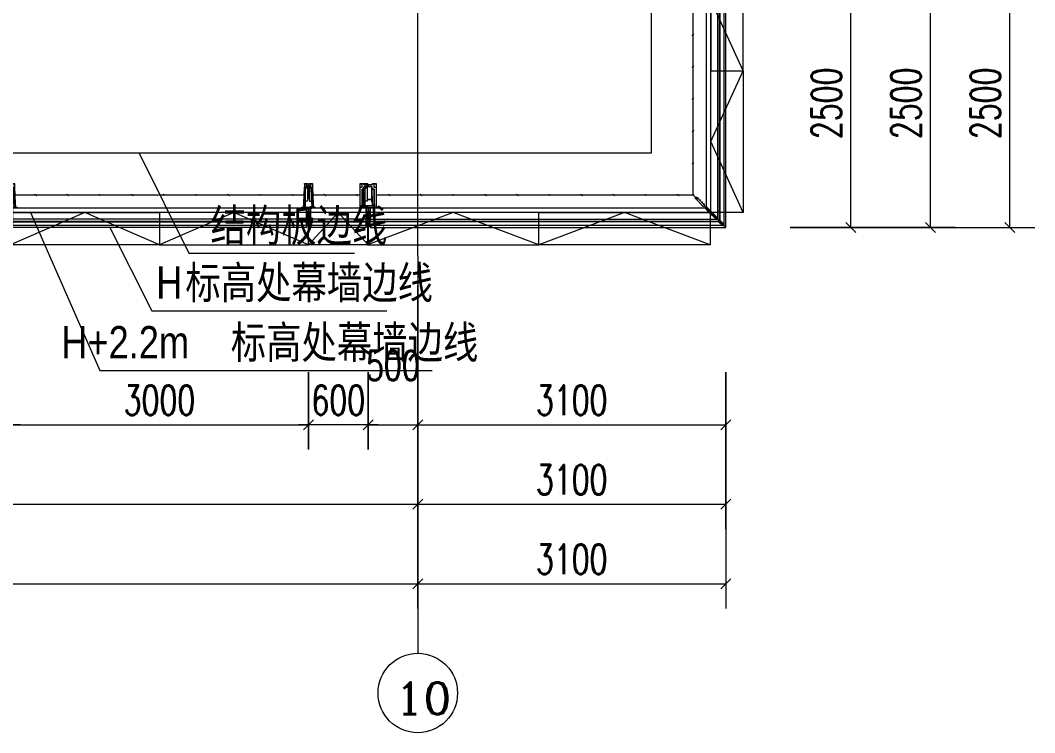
# Model space of a CAD drawing. Header units: millimetres. Extents: x 8533 to 398112, y -117646 to 105276.
# Drawn here: x 120122 to 130333, y 27708 to 34878 of the extents above; entities that cross this region are included whole.
import ezdxf

# ---------------------------------------------------------------- set-up
doc = ezdxf.new("R2010")
doc.units = ezdxf.units.MM
doc.linetypes.add('IMPORT-A-D0TE-BF$0$DOTE', pattern=[0])
for name, color, linetype, lineweight in [('A-D0TE-BF$0$A-Axis', 3, 'Continuous', 13), ('A-D0TE-BF$0$A-Axis-GRID', 1, 'IMPORT-A-D0TE-BF$0$DOTE', 13), ('A-D0TE-BF$0$A-Axis-TEXT', 7, 'Continuous', 13), ('A-DIM-TF$0$A-Dims', 140, 'Continuous', 13), ('A-EDGE-6_27F$0$A-floor-EDGE', 6, 'Continuous', 13), ('A-PMDT-10F$0$A-Dims-IDEN', 13, 'Continuous', 13), ('A-PMDT-10F$0$A-GLAZ-CURT-CUT', 52, 'Continuous', 13), ('A-PMDT-10F$0$A-GLAZ-CURT-PRO', 13, 'Continuous', 13), ('A-PMDT-10F$0$Q-CASE-GM', 13, 'Continuous', 13), ('塔楼建筑图10F_dwg', 8, 'Continuous', 13)]:
    doc.layers.add(name, color=color, linetype=linetype, lineweight=lineweight)
doc.styles.add('Arial_5', font='arial.ttf', dxfattribs={"width": 0.8, "height": 326.200771})
doc.styles.add('Complex_21', font='complex_.ttf', dxfattribs={"width": 1.034483, "height": 321.138913})
doc.styles.add('Simplex', font='simplex_.ttf', dxfattribs={"width": 0.705882, "height": 297.5})

# ---------------------------------------------------------------- blocks, each defined once
blk = doc.blocks.new('塔楼建筑图10F_dwg__AXISO-1959633-10F_ARC_46_000_')
at = {"layer": 'A-D0TE-BF$0$A-Axis'}
blk.add_circle((0, 0), 0.5, dxfattribs=at)
blk = doc.blocks.new('塔楼建筑图10F_dwg_A-D0TE-BF$0$_ArchTick-1959634-10F_ARC_46_000_')
at = {"layer": 'A-D0TE-BF$0$A-Axis'}
blk.add_line((-0.5, -0.5), (0.5, 0.5), dxfattribs=at)
blk = doc.blocks.new('塔楼建筑图10F_dwg_A-D0TE-BF-1959636-10F_ARC_46_000_')
at = {"layer": 'A-D0TE-BF$0$A-Axis'}
for p, q in [((37000, -31034), (37000, -35034)), ((0, -34334), (37000, -34334))]:
    blk.add_line(p, q, dxfattribs=at)
at = {"layer": 'A-D0TE-BF$0$A-Axis', "flags": 128}
for points in [[(37000, -33784), (37000, -31334), (37000, -34584)], [(0, -33534), (8750, -33534), (10500, -33534), (16450, -33534), (20550, -33534), (26600, -33534), (28250, -33534), (37000, -33534)]]:
    blk.add_lwpolyline(points, dxfattribs=at)
at = {"layer": 'A-D0TE-BF$0$A-Axis-GRID', "linetype": 'Continuous'}
blk.add_line((37000, -31034), (37000, -20180), dxfattribs=at)
for name, p, xscale, yscale, zscale in [('塔楼建筑图10F_dwg_A-D0TE-BF$0$_ArchTick-1959634-10F_ARC_46_000_', (37000, -33534), 100, 100, 100), ('塔楼建筑图10F_dwg_A-D0TE-BF$0$_ArchTick-1959634-10F_ARC_46_000_', (37000, -34334), 100, 100, 100), ('塔楼建筑图10F_dwg__AXISO-1959633-10F_ARC_46_000_', (37000, -35434), 800, 800, 800)]:
    blk.add_blockref(name, p, dxfattribs=dict(xscale=xscale, yscale=yscale, zscale=zscale))
at = {"layer": 'A-D0TE-BF$0$A-Axis-TEXT', "insert": (36771, -35327), "char_height": 321.1, "width": 660.43, "attachment_point": 1, "line_spacing_factor": 1.141342, "style": 'Complex_21'}
blk.add_mtext('10', dxfattribs=at)
blk = doc.blocks.new('塔楼建筑图10F_dwg_A-EDGE-6_27F-1959637-10F_ARC_46_000_')
at = {"layer": 'A-EDGE-6_27F$0$A-floor-EDGE', "flags": 128}
blk.add_lwpolyline([(39350, -1350), (39350, -18150), (38580, -18150), (38580, -18850), (38580, -20150), (38580, -20850), (39350, -20850), (39350, -30000), (29600, -30000), (29600, -29230), (28900, -29230), (27600, -29230), (26900, -29230), (26900, -30000), (10100, -30000)], dxfattribs=at)
blk = doc.blocks.new('塔楼建筑图10F_dwg_A-DIM-TF$0$_ArchTick-1959677-10F_ARC_46_000_')
at = {"layer": 'A-DIM-TF$0$A-Dims'}
blk.add_line((-0.5, -0.5), (0.5, 0.5), dxfattribs=at)
blk = doc.blocks.new('塔楼建筑图10F_dwg_A-DIM-TF-1959678-10F_ARC_46_000_')
at = {"layer": 'A-DIM-TF$0$A-Dims'}
for p, q in [((42160, -30750), (42160, -28250)), ((42960, -30750), (42960, -28250)), ((40748, -30750), (43210, -30750)), ((40100, -32204), (40100, -34584)), ((37000, -33534), (40100, -33534)), ((37000, -34334), (40100, -34334))]:
    blk.add_line(p, q, dxfattribs=at)
at = {"layer": 'A-DIM-TF$0$A-Dims', "flags": 128}
for points in [[(41360, -30750), (41360, -28250), (41360, -27750)], [(42410, -30750), (40748, -30750), (41610, -30750)], [(37000, -34584), (37000, -32204), (37000, -33784)], [(40100, -33784), (40100, -32204), (40100, -32984)], [(33000, -32734), (32900, -32734), (35900, -32734)], [(36500, -32734), (35900, -32734), (35800, -32734)], [(36600, -32734), (36500, -32734), (37000, -32734), (40100, -32734)]]:
    blk.add_lwpolyline(points, dxfattribs=at)
for points in [[(35900, -32984), (35900, -32204)], [(36500, -32984), (36500, -32204)], [(37000, -32984), (37000, -32204)]]:
    blk.add_lwpolyline(points, close=True, dxfattribs=at)
at = {"xscale": 100, "yscale": 100, "zscale": 100}
for p, rotation in [((41360, -30750), 270), ((42160, -30750), 270), ((42960, -30750), 270), ((36500, -32734), 180), ((36500, -32734), 180), ((37000, -32734), 180), ((37000, -33534), 180), ((37000, -34334), 180)]:
    blk.add_blockref('塔楼建筑图10F_dwg_A-DIM-TF$0$_ArchTick-1959677-10F_ARC_46_000_', p, dxfattribs=dict(at, rotation=rotation))
for p in [(35900, -32734), (35900, -32734), (37000, -32734), (40100, -32734), (40100, -33534), (40100, -34334)]:
    blk.add_blockref('塔楼建筑图10F_dwg_A-DIM-TF$0$_ArchTick-1959677-10F_ARC_46_000_', p, dxfattribs=at)
at = {"layer": 'A-DIM-TF$0$A-Dims', "color": 7, "char_height": 297.5, "width": 917.9, "attachment_point": 2, "rotation": 90, "line_spacing_factor": 1.125731, "style": 'Simplex'}
for insert in [(40965, -29500), (41765, -29500), (42565, -29500)]:
    blk.add_mtext('2500', dxfattribs=dict(at, insert=insert))
at = {"layer": 'A-DIM-TF$0$A-Dims', "color": 7, "char_height": 297.5, "attachment_point": 2, "line_spacing_factor": 1.125731, "style": 'Simplex'}
for s, insert, width in [('500', (36750, -31989), 688.42), ('3000', (34400, -32339), 917.9), ('600', (36200, -32339), 688.42), ('3100', (38550, -32339), 871.28), ('3100', (38550, -33139), 871.28), ('3100', (38550, -33939), 871.28)]:
    blk.add_mtext(s, dxfattribs=dict(at, insert=insert, width=width))
blk = doc.blocks.new('塔楼建筑图10F_dwg_A-PMDT-10F$0$FP_100-Floor Plan_F10 CAD Export-1959737-10F_ARC_46_000_')
at = {"layer": 'A-PMDT-10F$0$Q-CASE-GM'}
blk.add_line((1415, 320), (-1175, 320), dxfattribs=at)
at = {"layer": 'A-PMDT-10F$0$Q-CASE-GM', "flags": 128}
for points in [[(-1180, 318), (-1179, 317), (-1179, 317), (-1179, 317), (-1178, 316), (-1178, 316), (-1178, 315), (-1177, 315), (-1177, 315), (-1176, 314), (-1176, 314), (-1176, 314), (-1175, 313), (-1175, 313), (-1175, 312), (-1174, 312), (-1174, 311), (-1173, 311), (-1173, 311)], [(-869, 324), (-868, 324), (-868, 324), (-868, 324), (-867, 323), (-867, 323), (-866, 323), (-866, 323), (-866, 323), (-865, 323), (-865, 323), (-865, 323), (-864, 323), (-864, 323), (-863, 322), (-863, 322), (-863, 322), (-862, 322), (-862, 322), (-862, 321), (-861, 321), (-861, 321), (-861, 321), (-860, 321), (-860, 320), (-859, 320), (-859, 320), (-859, 319), (-858, 319), (-858, 319), (-858, 319), (-857, 318), (-857, 318), (-856, 318), (-856, 317), (-856, 317), (-855, 317), (-855, 316), (-855, 316), (-854, 315), (-854, 315), (-854, 315), (-853, 314), (-853, 314), (-852, 314), (-852, 313), (-852, 313), (-851, 312), (-851, 312), (-851, 311), (-850, 311), (-850, 311)], [(-545, 324), (-545, 324), (-545, 324), (-544, 324), (-544, 323), (-544, 323), (-543, 323), (-543, 323), (-542, 323), (-542, 323), (-542, 323), (-541, 323), (-541, 323), (-541, 323), (-540, 322), (-540, 322), (-539, 322), (-539, 322), (-539, 322), (-538, 321), (-538, 321), (-538, 321), (-537, 321), (-537, 321), (-537, 320), (-536, 320), (-536, 320), (-535, 319), (-535, 319), (-535, 319), (-534, 319), (-534, 318), (-534, 318), (-533, 318), (-533, 317), (-532, 317), (-532, 317), (-532, 316), (-531, 316), (-531, 315), (-531, 315), (-530, 315), (-530, 314), (-529, 314), (-529, 314), (-529, 313), (-528, 313), (-528, 312), (-528, 312), (-527, 311), (-527, 311), (-527, 311)], [(-222, 324), (-222, 324), (-221, 324), (-221, 324), (-221, 323), (-220, 323), (-220, 323), (-219, 323), (-219, 323), (-219, 323), (-218, 323), (-218, 323), (-218, 323), (-217, 323), (-217, 322), (-217, 322), (-216, 322), (-216, 322), (-215, 322), (-215, 321), (-215, 321), (-214, 321), (-214, 321), (-214, 321), (-213, 320), (-213, 320), (-212, 320), (-212, 319), (-212, 319), (-211, 319), (-211, 319), (-211, 318), (-210, 318), (-210, 318), (-210, 317), (-209, 317), (-209, 317), (-208, 316), (-208, 316), (-208, 315), (-207, 315), (-207, 315), (-207, 314), (-206, 314), (-206, 314), (-205, 313), (-205, 313), (-205, 312), (-204, 312), (-204, 311), (-204, 311), (-203, 311)], [(101, 324), (102, 324), (102, 324), (102, 324), (103, 323), (103, 323), (103, 323), (104, 323), (104, 323), (105, 323), (105, 323), (105, 323), (106, 323), (106, 323), (106, 322), (107, 322), (107, 322), (107, 322), (108, 322), (108, 321), (109, 321), (109, 321), (109, 321), (110, 321), (110, 320), (110, 320), (111, 320), (111, 319), (112, 319), (112, 319), (112, 319), (113, 318), (113, 318), (113, 318), (114, 317), (114, 317), (114, 317), (115, 316), (115, 316), (116, 315), (116, 315), (116, 315), (117, 314), (117, 314), (117, 314), (118, 313), (118, 313), (119, 312), (119, 312), (119, 311), (120, 311), (120, 311)], [(424, 324), (425, 324), (425, 324), (426, 324), (426, 323), (426, 323), (427, 323), (427, 323), (427, 323), (428, 323), (428, 323), (429, 323), (429, 323), (429, 323), (430, 322), (430, 322), (430, 322), (431, 322), (431, 322), (432, 321), (432, 321), (432, 321), (433, 321), (433, 321), (433, 320), (434, 320), (434, 320), (434, 319), (435, 319), (435, 319), (436, 319), (436, 318), (436, 318), (437, 318), (437, 317), (437, 317), (438, 317), (438, 316), (439, 316), (439, 315), (439, 315), (440, 315), (440, 314), (440, 314), (441, 314), (441, 313), (441, 313), (442, 312), (442, 312), (443, 311), (443, 311), (443, 311)], [(748, 324), (748, 324), (749, 324), (749, 324), (749, 323), (750, 323), (750, 323), (750, 323), (751, 323), (751, 323), (751, 323), (752, 323), (752, 323), (753, 323), (753, 322), (753, 322), (754, 322), (754, 322), (754, 322), (755, 321), (755, 321), (756, 321), (756, 321), (756, 321), (757, 320), (757, 320), (757, 320), (758, 319), (758, 319), (758, 319), (759, 319), (759, 318), (760, 318), (760, 318), (760, 317), (761, 317), (761, 317), (761, 316), (762, 316), (762, 315), (763, 315), (763, 315), (763, 314), (764, 314), (764, 314), (764, 313), (765, 313), (765, 312), (766, 312), (766, 311), (766, 311), (767, 311)], [(1071, 324), (1071, 324), (1072, 324), (1072, 324), (1073, 323), (1073, 323), (1073, 323), (1074, 323), (1074, 323), (1074, 323), (1075, 323), (1075, 323), (1076, 323), (1076, 323), (1076, 322), (1077, 322), (1077, 322), (1077, 322), (1078, 322), (1078, 321), (1078, 321), (1079, 321), (1079, 321), (1080, 321), (1080, 320), (1080, 320), (1081, 320), (1081, 319), (1081, 319), (1082, 319), (1082, 319), (1083, 318), (1083, 318), (1083, 318), (1084, 317), (1084, 317), (1084, 317), (1085, 316), (1085, 316), (1085, 315), (1086, 315), (1086, 315), (1087, 314), (1087, 314), (1087, 314), (1088, 313), (1088, 313), (1088, 312), (1089, 312), (1089, 311), (1090, 311), (1090, 311)], [(1394, 324), (1395, 324), (1395, 324), (1395, 324), (1396, 323), (1396, 323), (1397, 323), (1397, 323), (1397, 323), (1398, 323), (1398, 323), (1398, 323), (1399, 323), (1399, 323), (1400, 322), (1400, 322), (1400, 322), (1401, 322), (1401, 322), (1401, 321), (1402, 321), (1402, 321), (1402, 321), (1403, 321), (1403, 320), (1404, 320), (1404, 320), (1404, 319), (1405, 319), (1405, 319), (1405, 319), (1406, 318), (1406, 318), (1407, 318), (1407, 317), (1407, 317), (1408, 317), (1408, 316), (1408, 316), (1409, 315), (1409, 315), (1410, 315), (1410, 314), (1410, 314), (1411, 314), (1411, 313), (1411, 313), (1412, 312), (1412, 312), (1412, 311), (1413, 311), (1413, 311)]]:
    blk.add_lwpolyline(points, dxfattribs=at)
blk = doc.blocks.new('塔楼建筑图10F_dwg_A-PMDT-10F$0$CWP_玻璃幕墙角部 - Tower Corner H_3000_转角立柱-15853855-Floor Plan_F10 CAD Export-1959738-10F_ARC_46_000_')
at = {"layer": 'A-PMDT-10F$0$A-GLAZ-CURT-CUT', "flags": 128}
for points in [[(1541, 422), (1449, 422), (1449, 432), (1415, 432), (1415, 188), (1575, 188), (1575, 432), (1541, 432)], [(1415, 188), (1575, 188), (1575, 396), (1554, 396), (1554, 426), (1575, 426), (1575, 432), (1541, 432), (1541, 422), (1449, 422), (1449, 432), (1415, 432), (1415, 426), (1436, 426), (1436, 396), (1415, 396)], [(1555, 376), (1555, 208), (1435, 208), (1435, 376), (1456, 376), (1456, 402), (1534, 402), (1534, 376), (1555, 376), (1555, 208), (1435, 208), (1435, 376), (1456, 376), (1456, 402), (1534, 402), (1534, 376)], [(1475, 141), (1475, 186), (-1309, 186), (-1354, 141)], [(-1309, 186), (-1354, 141), (-1340, 141), (-1295, 186)], [(1485, 146), (1495, 146), (1495, 186), (1575, 186), (1575, 188), (1415, 188), (1415, 186), (1475, 186), (1475, 141), (1485, 141)]]:
    blk.add_lwpolyline(points, close=True, dxfattribs=at)
at = {"layer": 'A-PMDT-10F$0$A-GLAZ-CURT-PRO'}
for p, q in [((-1422, 73), (-1354, 141)), ((-1340, 141), (-1408, 73)), ((1475, 71), (1475, 141))]:
    blk.add_line(p, q, dxfattribs=at)
at = {"layer": 'A-PMDT-10F$0$A-GLAZ-CURT-PRO', "flags": 128}
for points in [[(1456, 376), (1456, 245)], [(1456, 272), (1505, 272)]]:
    blk.add_lwpolyline(points, close=True, dxfattribs=at)
for points in [[(1485, 141), (1485, 10), (1475, 10), (1475, 48)], [(1495, 146), (1495, 15), (1485, 15)], [(-1433, 48), (-1471, 10), (-1485, 10), (-1447, 48)]]:
    blk.add_lwpolyline(points, dxfattribs=at)
at = {"layer": 'A-PMDT-10F$0$Q-CASE-GM'}
for p, q in [((1455, 306), (1455, 208)), ((-1354, 141), (-1424, 71)), ((1475, 141), (1475, 71)), ((-1447, 48), (-1485, 10))]:
    blk.add_line(p, q, dxfattribs=at)
at = {"layer": 'A-PMDT-10F$0$Q-CASE-GM', "flags": 128}
for points in [[(-1175, 320), (-1175, 320), (-1176, 319), (-1178, 317), (-1180, 315), (-1182, 313), (-1185, 310), (-1217, 278)], [(-1285, 210), (-1292, 203), (-1307, 188)], [(1475, 48), (-1447, 48), (-1445, 50), (1475, 50), (1475, 48), (1475, 10), (-1485, 10), (-1505, -10), (1475, -10), (1475, 10)], [(1475, 53), (-1442, 53), (-1444, 51), (1475, 51), (1475, 53), (1475, 73), (-1422, 73), (-1442, 53)]]:
    blk.add_lwpolyline(points, dxfattribs=at)
blk.add_blockref('塔楼建筑图10F_dwg_A-PMDT-10F$0$FP_100-Floor Plan_F10 CAD Export-1959737-10F_ARC_46_000_', (0, 0))
blk = doc.blocks.new('塔楼建筑图10F_dwg_A-PMDT-10F$0$FP_142-Floor Plan_F10 CAD Export-1959761-10F_ARC_46_000_')
at = {"layer": 'A-PMDT-10F$0$Q-CASE-GM'}
blk.add_line((1715, 320), (-1475, 320), dxfattribs=at)
at = {"layer": 'A-PMDT-10F$0$Q-CASE-GM', "flags": 128}
for points in [[(-1317, 324), (-1317, 324), (-1317, 324), (-1318, 324), (-1318, 323), (-1319, 323), (-1319, 323), (-1319, 323), (-1320, 323), (-1320, 323), (-1320, 323), (-1321, 323), (-1321, 323), (-1322, 323), (-1322, 322), (-1322, 322), (-1323, 322), (-1323, 322), (-1323, 322), (-1324, 321), (-1324, 321), (-1324, 321), (-1325, 321), (-1325, 321), (-1326, 320), (-1326, 320), (-1326, 320), (-1327, 319), (-1327, 319), (-1327, 319), (-1328, 319), (-1328, 318), (-1329, 318), (-1329, 318), (-1329, 317), (-1330, 317), (-1330, 317), (-1330, 316), (-1331, 316), (-1331, 315), (-1332, 315), (-1332, 315), (-1332, 314), (-1333, 314), (-1333, 314), (-1333, 313), (-1334, 313), (-1334, 312), (-1334, 312), (-1335, 311), (-1335, 311), (-1336, 311)], [(-993, 324), (-994, 324), (-994, 324), (-995, 324), (-995, 323), (-995, 323), (-996, 323), (-996, 323), (-996, 323), (-997, 323), (-997, 323), (-998, 323), (-998, 323), (-998, 323), (-999, 322), (-999, 322), (-999, 322), (-1000, 322), (-1000, 322), (-1000, 321), (-1001, 321), (-1001, 321), (-1002, 321), (-1002, 321), (-1002, 320), (-1003, 320), (-1003, 320), (-1003, 319), (-1004, 319), (-1004, 319), (-1005, 319), (-1005, 318), (-1005, 318), (-1006, 318), (-1006, 317), (-1006, 317), (-1007, 317), (-1007, 316), (-1007, 316), (-1008, 315), (-1008, 315), (-1009, 315), (-1009, 314), (-1009, 314), (-1010, 314), (-1010, 313), (-1010, 313), (-1011, 312), (-1011, 312), (-1012, 311), (-1012, 311), (-1012, 311)], [(-670, 324), (-671, 324), (-671, 324), (-671, 324), (-672, 323), (-672, 323), (-672, 323), (-673, 323), (-673, 323), (-673, 323), (-674, 323), (-674, 323), (-675, 323), (-675, 323), (-675, 322), (-676, 322), (-676, 322), (-676, 322), (-677, 322), (-677, 321), (-678, 321), (-678, 321), (-678, 321), (-679, 321), (-679, 320), (-679, 320), (-680, 320), (-680, 319), (-680, 319), (-681, 319), (-681, 319), (-682, 318), (-682, 318), (-682, 318), (-683, 317), (-683, 317), (-683, 317), (-684, 316), (-684, 316), (-685, 315), (-685, 315), (-685, 315), (-686, 314), (-686, 314), (-686, 314), (-687, 313), (-687, 313), (-688, 312), (-688, 312), (-688, 311), (-689, 311), (-689, 311)], [(-347, 324), (-347, 324), (-348, 324), (-348, 324), (-348, 323), (-349, 323), (-349, 323), (-349, 323), (-350, 323), (-350, 323), (-351, 323), (-351, 323), (-351, 323), (-352, 323), (-352, 322), (-352, 322), (-353, 322), (-353, 322), (-354, 322), (-354, 321), (-354, 321), (-355, 321), (-355, 321), (-355, 321), (-356, 320), (-356, 320), (-356, 320), (-357, 319), (-357, 319), (-358, 319), (-358, 319), (-358, 318), (-359, 318), (-359, 318), (-359, 317), (-360, 317), (-360, 317), (-361, 316), (-361, 316), (-361, 315), (-362, 315), (-362, 315), (-362, 314), (-363, 314), (-363, 314), (-363, 313), (-364, 313), (-364, 312), (-365, 312), (-365, 311), (-365, 311), (-366, 311)], [(-24, 324), (-24, 324), (-24, 324), (-25, 324), (-25, 323), (-25, 323), (-26, 323), (-26, 323), (-27, 323), (-27, 323), (-27, 323), (-28, 323), (-28, 323), (-28, 323), (-29, 322), (-29, 322), (-29, 322), (-30, 322), (-30, 322), (-31, 321), (-31, 321), (-31, 321), (-32, 321), (-32, 321), (-32, 320), (-33, 320), (-33, 320), (-34, 319), (-34, 319), (-34, 319), (-35, 319), (-35, 318), (-35, 318), (-36, 318), (-36, 317), (-37, 317), (-37, 317), (-37, 316), (-38, 316), (-38, 315), (-38, 315), (-39, 315), (-39, 314), (-39, 314), (-40, 314), (-40, 313), (-41, 313), (-41, 312), (-41, 312), (-42, 311), (-42, 311), (-42, 311)], [(300, 324), (299, 324), (299, 324), (299, 324), (298, 323), (298, 323), (297, 323), (297, 323), (297, 323), (296, 323), (296, 323), (296, 323), (295, 323), (295, 323), (295, 322), (294, 322), (294, 322), (293, 322), (293, 322), (293, 321), (292, 321), (292, 321), (292, 321), (291, 321), (291, 320), (290, 320), (290, 320), (290, 319), (289, 319), (289, 319), (289, 319), (288, 318), (288, 318), (288, 318), (287, 317), (287, 317), (286, 317), (286, 316), (286, 316), (285, 315), (285, 315), (285, 315), (284, 314), (284, 314), (283, 314), (283, 313), (283, 313), (282, 312), (282, 312), (282, 311), (281, 311), (281, 311)], [(623, 324), (623, 324), (622, 324), (622, 324), (622, 323), (621, 323), (621, 323), (620, 323), (620, 323), (620, 323), (619, 323), (619, 323), (619, 323), (618, 323), (618, 322), (617, 322), (617, 322), (617, 322), (616, 322), (616, 321), (616, 321), (615, 321), (615, 321), (615, 321), (614, 320), (614, 320), (613, 320), (613, 319), (613, 319), (612, 319), (612, 319), (612, 318), (611, 318), (611, 318), (610, 317), (610, 317), (610, 317), (609, 316), (609, 316), (609, 315), (608, 315), (608, 315), (607, 314), (607, 314), (607, 314), (606, 313), (606, 313), (606, 312), (605, 312), (605, 311), (605, 311), (604, 311)], [(946, 324), (946, 324), (946, 324), (945, 324), (945, 323), (944, 323), (944, 323), (944, 323), (943, 323), (943, 323), (943, 323), (942, 323), (942, 323), (941, 323), (941, 322), (941, 322), (940, 322), (940, 322), (940, 322), (939, 321), (939, 321), (939, 321), (938, 321), (938, 321), (937, 320), (937, 320), (937, 320), (936, 319), (936, 319), (936, 319), (935, 319), (935, 318), (934, 318), (934, 318), (934, 317), (933, 317), (933, 317), (933, 316), (932, 316), (932, 315), (932, 315), (931, 315), (931, 314), (930, 314), (930, 314), (930, 313), (929, 313), (929, 312), (929, 312), (928, 311), (928, 311), (927, 311)], [(1270, 324), (1269, 324), (1269, 324), (1268, 324), (1268, 323), (1268, 323), (1267, 323), (1267, 323), (1267, 323), (1266, 323), (1266, 323), (1266, 323), (1265, 323), (1265, 323), (1264, 322), (1264, 322), (1264, 322), (1263, 322), (1263, 322), (1263, 321), (1262, 321), (1262, 321), (1261, 321), (1261, 321), (1261, 320), (1260, 320), (1260, 320), (1260, 319), (1259, 319), (1259, 319), (1259, 319), (1258, 318), (1258, 318), (1257, 318), (1257, 317), (1257, 317), (1256, 317), (1256, 316), (1256, 316), (1255, 315), (1255, 315), (1254, 315), (1254, 314), (1254, 314), (1253, 314), (1253, 313), (1253, 313), (1252, 312), (1252, 312), (1251, 311), (1251, 311), (1251, 311)], [(1593, 324), (1593, 324), (1592, 324), (1592, 324), (1591, 323), (1591, 323), (1591, 323), (1590, 323), (1590, 323), (1590, 323), (1589, 323), (1589, 323), (1588, 323), (1588, 323), (1588, 322), (1587, 322), (1587, 322), (1587, 322), (1586, 322), (1586, 321), (1585, 321), (1585, 321), (1585, 321), (1584, 321), (1584, 320), (1584, 320), (1583, 320), (1583, 319), (1583, 319), (1582, 319), (1582, 319), (1581, 318), (1581, 318), (1581, 318), (1580, 317), (1580, 317), (1580, 317), (1579, 316), (1579, 316), (1578, 315), (1578, 315), (1578, 315), (1577, 314), (1577, 314), (1577, 314), (1576, 313), (1576, 313), (1576, 312), (1575, 312), (1575, 311), (1574, 311), (1574, 311)]]:
    blk.add_lwpolyline(points, dxfattribs=at)
blk = doc.blocks.new('塔楼建筑图10F_dwg_A-PMDT-10F$0$FP_143-Floor Plan_F10 CAD Export-1959762-10F_ARC_46_000_')
at = {"layer": 'A-PMDT-10F$0$A-GLAZ-CURT-PRO'}
blk.add_line((-1582, 198), (-1503, 278), dxfattribs=at)
blk = doc.blocks.new('塔楼建筑图10F_dwg_A-PMDT-10F$0$FP_144-Floor Plan_F10 CAD Export-1959763-10F_ARC_46_000_')
at = {"layer": 'A-PMDT-10F$0$A-GLAZ-CURT-PRO'}
blk.add_line((-1517, 292), (-1596, 212), dxfattribs=at)
at = {"layer": 'A-PMDT-10F$0$A-GLAZ-CURT-PRO', "flags": 128}
for points in [[(-1590, 219), (-1590, 219), (-1590, 219), (-1590, 220), (-1590, 220), (-1590, 220), (-1590, 220), (-1589, 221), (-1589, 221), (-1589, 221), (-1589, 222), (-1589, 222), (-1589, 222), (-1589, 223), (-1589, 223), (-1589, 223), (-1589, 224), (-1589, 224), (-1589, 224), (-1588, 224), (-1588, 225), (-1588, 225), (-1588, 225), (-1588, 225), (-1588, 226), (-1587, 226), (-1587, 226), (-1587, 227), (-1587, 227), (-1587, 227), (-1586, 227), (-1586, 227)], [(-1571, 238), (-1571, 238), (-1571, 238), (-1571, 239), (-1571, 239), (-1570, 239), (-1570, 240), (-1570, 240), (-1570, 240), (-1570, 240), (-1570, 241), (-1570, 241), (-1570, 241), (-1570, 242), (-1570, 242), (-1570, 242), (-1570, 243), (-1570, 243), (-1569, 243), (-1569, 243), (-1569, 244), (-1569, 244), (-1569, 244), (-1569, 245), (-1569, 245), (-1568, 245), (-1568, 245), (-1568, 246), (-1568, 246), (-1568, 246), (-1567, 246), (-1567, 247)], [(-1551, 257), (-1551, 257), (-1551, 257), (-1551, 258), (-1551, 258), (-1551, 258), (-1551, 259), (-1551, 259), (-1551, 259), (-1551, 260), (-1551, 260), (-1551, 260), (-1551, 260), (-1551, 261), (-1551, 261), (-1551, 261), (-1551, 262), (-1551, 262), (-1550, 262), (-1550, 263), (-1550, 263), (-1550, 263), (-1550, 263), (-1550, 264), (-1550, 264), (-1549, 264), (-1549, 264), (-1549, 265), (-1549, 265), (-1549, 265), (-1548, 265), (-1548, 266)], [(-1532, 276), (-1532, 276), (-1532, 276), (-1532, 277), (-1532, 277), (-1532, 277), (-1532, 278), (-1532, 278), (-1532, 278), (-1532, 279), (-1532, 279), (-1532, 279), (-1532, 280), (-1532, 280), (-1532, 280), (-1532, 280), (-1532, 281), (-1531, 281), (-1531, 281), (-1531, 282), (-1531, 282), (-1531, 282), (-1531, 282), (-1531, 283), (-1530, 283), (-1530, 283), (-1530, 283), (-1530, 284), (-1530, 284), (-1529, 284), (-1529, 284), (-1529, 285)]]:
    blk.add_lwpolyline(points, dxfattribs=at)
blk = doc.blocks.new('塔楼建筑图10F_dwg_A-PMDT-10F$0$CWP_玻璃幕墙角部 - Tower Corner H_3000_转角立柱-V140-Floor Plan_F10 CAD Export-1959816-10F_ARC_46_000_')
at = {"layer": 'A-PMDT-10F$0$A-GLAZ-CURT-CUT', "flags": 128}
for points in [[(1841, 422), (1749, 422), (1749, 432), (1715, 432), (1715, 188), (1875, 188), (1875, 432), (1841, 432)], [(1715, 188), (1875, 188), (1875, 396), (1854, 396), (1854, 426), (1875, 426), (1875, 432), (1841, 432), (1841, 422), (1749, 422), (1749, 432), (1715, 432), (1715, 426), (1736, 426), (1736, 396), (1715, 396)], [(1855, 376), (1834, 376), (1834, 402), (1756, 402), (1756, 376), (1735, 376), (1735, 208), (1855, 208), (1855, 376), (1855, 208), (1735, 208), (1735, 376), (1756, 376), (1756, 402), (1834, 402), (1834, 376)], [(-1500, 285), (-1500, 287), (-1501, 290), (-1502, 292), (-1504, 293), (-1506, 294), (-1508, 295), (-1511, 295), (-1513, 294), (-1515, 293), (-1517, 292), (-1519, 290), (-1519, 287), (-1520, 285), (-1519, 283), (-1519, 280), (-1517, 278), (-1515, 277), (-1513, 276), (-1511, 275), (-1509, 275), (-1506, 276), (-1504, 277), (-1502, 278), (-1501, 280), (-1500, 283)], [(1775, 141), (1775, 186), (-1609, 186), (-1654, 141)], [(-1609, 186), (-1654, 141), (-1640, 141), (-1595, 186)], [(1785, 146), (1795, 146), (1795, 186), (1875, 186), (1875, 188), (1715, 188), (1715, 186), (1775, 186), (1775, 141), (1785, 141)]]:
    blk.add_lwpolyline(points, close=True, dxfattribs=at)
at = {"layer": 'A-PMDT-10F$0$A-GLAZ-CURT-PRO'}
for p, q in [((-1722, 73), (-1654, 141)), ((-1640, 141), (-1708, 73)), ((1775, 71), (1775, 141))]:
    blk.add_line(p, q, dxfattribs=at)
at = {"layer": 'A-PMDT-10F$0$A-GLAZ-CURT-PRO', "flags": 128}
for points in [[(1756, 376), (1756, 245)], [(1756, 272), (1805, 272)]]:
    blk.add_lwpolyline(points, close=True, dxfattribs=at)
for points in [[(1785, 141), (1785, 10), (1775, 10), (1775, 48)], [(1795, 146), (1795, 15), (1785, 15)], [(-1733, 48), (-1771, 10), (-1785, 10), (-1747, 48)]]:
    blk.add_lwpolyline(points, dxfattribs=at)
at = {"layer": 'A-PMDT-10F$0$Q-CASE-GM'}
for p, q in [((1755, 306), (1755, 208)), ((-1654, 141), (-1724, 71)), ((1775, 141), (1775, 71)), ((-1747, 48), (-1785, 10))]:
    blk.add_line(p, q, dxfattribs=at)
at = {"layer": 'A-PMDT-10F$0$Q-CASE-GM', "flags": 128}
for points in [[(-1475, 320), (-1475, 320), (-1476, 319), (-1478, 317), (-1480, 315), (-1482, 313), (-1485, 310), (-1517, 278)], [(-1585, 210), (-1592, 203), (-1607, 188)], [(1775, 10), (1775, -10), (-1805, -10), (-1785, 10), (1775, 10), (1775, 48), (1775, 50), (-1745, 50), (-1747, 48), (1775, 48)], [(1775, 53), (-1742, 53), (-1744, 51), (1775, 51), (1775, 53), (1775, 73), (-1722, 73), (-1742, 53)]]:
    blk.add_lwpolyline(points, dxfattribs=at)
for name in ['塔楼建筑图10F_dwg_A-PMDT-10F$0$FP_142-Floor Plan_F10 CAD Export-1959761-10F_ARC_46_000_', '塔楼建筑图10F_dwg_A-PMDT-10F$0$FP_144-Floor Plan_F10 CAD Export-1959763-10F_ARC_46_000_', '塔楼建筑图10F_dwg_A-PMDT-10F$0$FP_143-Floor Plan_F10 CAD Export-1959762-10F_ARC_46_000_']:
    blk.add_blockref(name, (0, 0))
blk = doc.blocks.new('塔楼建筑图10F_dwg_A-PMDT-10F$0$FP_150-Floor Plan_F10 CAD Export-1959767-10F_ARC_46_000_')
at = {"layer": 'A-PMDT-10F$0$A-GLAZ-CURT-PRO'}
blk.add_line((255, 320), (-220, 320), dxfattribs=at)
at = {"layer": 'A-PMDT-10F$0$A-GLAZ-CURT-PRO', "flags": 128}
for points in [[(-179, 324), (-179, 324), (-180, 324), (-180, 324), (-180, 323), (-181, 323), (-181, 323), (-181, 323), (-182, 323), (-182, 323), (-183, 323), (-183, 323), (-183, 323), (-184, 323), (-184, 322), (-184, 322), (-185, 322), (-185, 322), (-185, 322), (-186, 321), (-186, 321), (-187, 321), (-187, 321), (-187, 321), (-188, 320), (-188, 320), (-188, 320), (-189, 319), (-189, 319), (-190, 319), (-190, 319), (-190, 318), (-191, 318), (-191, 318), (-191, 317), (-192, 317), (-192, 317), (-193, 316), (-193, 316), (-193, 315), (-194, 315), (-194, 315), (-194, 314), (-195, 314), (-195, 314), (-195, 313), (-196, 313), (-196, 312), (-197, 312), (-197, 311), (-197, 311), (-198, 311)], [(144, 324), (144, 324), (144, 324), (143, 324), (143, 323), (143, 323), (142, 323), (142, 323), (141, 323), (141, 323), (141, 323), (140, 323), (140, 323), (140, 323), (139, 322), (139, 322), (139, 322), (138, 322), (138, 322), (137, 321), (137, 321), (137, 321), (136, 321), (136, 321), (136, 320), (135, 320), (135, 320), (134, 319), (134, 319), (134, 319), (133, 319), (133, 318), (133, 318), (132, 318), (132, 317), (132, 317), (131, 317), (131, 316), (130, 316), (130, 315), (130, 315), (129, 315), (129, 314), (129, 314), (128, 314), (128, 313), (127, 313), (127, 312), (127, 312), (126, 311), (126, 311), (126, 311)]]:
    blk.add_lwpolyline(points, dxfattribs=at)
blk = doc.blocks.new('塔楼建筑图10F_dwg_A-PMDT-10F$0$CWP_玻璃幕墙 - Tower slope glass H_3000_有窗帘导轨-V148-Floor Plan_F10 CAD Export-1959818-10F_ARC_46_000_')
at = {"layer": 'A-PMDT-10F$0$A-GLAZ-CURT-CUT', "flags": 128}
for points in [[(-260, 433), (-294, 433), (-294, 423), (-300, 423), (-300, 413), (-290, 413), (-290, 386), (-268, 386), (-262, 231), (-262, 193), (-300, 193), (-300, 188), (-252, 188), (-252, 231), (-259, 396), (-280, 396), (-280, 427), (-260, 427)], [(294, 423), (294, 433), (260, 433), (260, 427), (280, 427), (280, 396), (259, 396), (252, 231), (252, 188), (300, 188), (300, 193), (262, 193), (262, 231), (268, 386), (290, 386), (290, 413), (300, 413), (300, 423)], [(-252, 186), (-300, 186), (-300, 188), (-252, 188), (-252, 186), (-233, 186), (-233, 188), (-252, 188)], [(280, 141), (280, 186), (-280, 186), (-280, 141), (280, 141), (290, 141), (290, 146), (300, 146), (300, 186), (280, 186)], [(233, 186), (252, 186), (252, 188), (233, 188)], [(300, 188), (252, 188), (252, 186), (300, 186)]]:
    blk.add_lwpolyline(points, close=True, dxfattribs=at)
for points in [[(-233, 193), (-250, 193), (-252, 234), (-252, 188), (-233, 188), (-233, 192)], [(233, 192), (233, 188), (252, 188), (252, 234), (250, 193), (233, 193)], [(-300, 186), (-300, 146), (-290, 146), (-290, 141), (-280, 141), (-280, 186)]]:
    blk.add_lwpolyline(points, dxfattribs=at)
at = {"layer": 'A-PMDT-10F$0$A-GLAZ-CURT-CUT'}
for centre, start, end in [((-233, 192), 360, 90), ((233, 192), 90, 180)]:
    blk.add_arc(centre, 0.998, start, end, dxfattribs=at)
at = {"layer": 'A-PMDT-10F$0$A-GLAZ-CURT-PRO'}
for p, q in [((-260, 427), (-260, 422)), ((260, 427), (260, 396)), ((268, 386), (268, 256)), ((280, 53), (-280, 53))]:
    blk.add_line(p, q, dxfattribs=at)
at = {"layer": 'A-PMDT-10F$0$A-GLAZ-CURT-PRO', "flags": 128}
for points in [[(300, 413), (300, 282), (290, 282)], [(-290, 386), (-290, 256), (-268, 256)], [(-268, 386), (-268, 256), (-266, 208)], [(290, 386), (290, 256), (268, 256), (266, 192)], [(-290, 15), (-300, 15), (-300, 146)], [(-290, 141), (-290, 10), (-280, 10), (-280, 48), (-280, 10), (280, 10), (280, 48), (-280, 48), (-280, 50), (280, 50), (280, 48), (280, 10), (290, 10), (290, 141)], [(300, 146), (300, 15), (290, 15)], [(-280, 10), (-280, -10), (280, -10), (280, 10)]]:
    blk.add_lwpolyline(points, dxfattribs=at)
for points in [[(-280, 141), (-280, 71)], [(280, 71), (280, 141)], [(280, 51), (-280, 51), (-280, 53), (-280, 73), (280, 73), (280, 53)]]:
    blk.add_lwpolyline(points, close=True, dxfattribs=at)
blk.add_blockref('塔楼建筑图10F_dwg_A-PMDT-10F$0$FP_150-Floor Plan_F10 CAD Export-1959767-10F_ARC_46_000_', (0, 0))
blk = doc.blocks.new('塔楼建筑图10F_dwg_A-PMDT-10F$0$FP_157-Floor Plan_F10 CAD Export-1959772-10F_ARC_46_000_')
at = {"layer": 'A-PMDT-10F$0$A-GLAZ-CURT-PRO'}
blk.add_line((1455, 320), (-1455, 320), dxfattribs=at)
at = {"layer": 'A-PMDT-10F$0$A-GLAZ-CURT-PRO', "flags": 128}
for points in [[(-1332, 324), (-1333, 324), (-1333, 324), (-1333, 324), (-1334, 323), (-1334, 323), (-1334, 323), (-1335, 323), (-1335, 323), (-1336, 323), (-1336, 323), (-1336, 323), (-1337, 323), (-1337, 323), (-1337, 322), (-1338, 322), (-1338, 322), (-1339, 322), (-1339, 322), (-1339, 321), (-1340, 321), (-1340, 321), (-1340, 321), (-1341, 321), (-1341, 320), (-1341, 320), (-1342, 320), (-1342, 319), (-1343, 319), (-1343, 319), (-1343, 319), (-1344, 318), (-1344, 318), (-1344, 318), (-1345, 317), (-1345, 317), (-1346, 317), (-1346, 316), (-1346, 316), (-1347, 315), (-1347, 315), (-1347, 315), (-1348, 314), (-1348, 314), (-1349, 314), (-1349, 313), (-1349, 313), (-1350, 312), (-1350, 312), (-1350, 311), (-1351, 311), (-1351, 311)], [(-1009, 324), (-1009, 324), (-1010, 324), (-1010, 324), (-1010, 323), (-1011, 323), (-1011, 323), (-1012, 323), (-1012, 323), (-1012, 323), (-1013, 323), (-1013, 323), (-1013, 323), (-1014, 323), (-1014, 322), (-1015, 322), (-1015, 322), (-1015, 322), (-1016, 322), (-1016, 321), (-1016, 321), (-1017, 321), (-1017, 321), (-1017, 321), (-1018, 320), (-1018, 320), (-1019, 320), (-1019, 319), (-1019, 319), (-1020, 319), (-1020, 319), (-1020, 318), (-1021, 318), (-1021, 318), (-1022, 317), (-1022, 317), (-1022, 317), (-1023, 316), (-1023, 316), (-1023, 315), (-1024, 315), (-1024, 315), (-1024, 314), (-1025, 314), (-1025, 314), (-1026, 313), (-1026, 313), (-1026, 312), (-1027, 312), (-1027, 311), (-1027, 311), (-1028, 311)], [(-686, 324), (-686, 324), (-686, 324), (-687, 324), (-687, 323), (-688, 323), (-688, 323), (-688, 323), (-689, 323), (-689, 323), (-689, 323), (-690, 323), (-690, 323), (-690, 323), (-691, 322), (-691, 322), (-692, 322), (-692, 322), (-692, 322), (-693, 321), (-693, 321), (-693, 321), (-694, 321), (-694, 321), (-695, 320), (-695, 320), (-695, 320), (-696, 319), (-696, 319), (-696, 319), (-697, 319), (-697, 318), (-698, 318), (-698, 318), (-698, 317), (-699, 317), (-699, 317), (-699, 316), (-700, 316), (-700, 315), (-700, 315), (-701, 315), (-701, 314), (-702, 314), (-702, 314), (-702, 313), (-703, 313), (-703, 312), (-703, 312), (-704, 311), (-704, 311), (-705, 311)], [(-362, 324), (-363, 324), (-363, 324), (-364, 324), (-364, 323), (-364, 323), (-365, 323), (-365, 323), (-365, 323), (-366, 323), (-366, 323), (-366, 323), (-367, 323), (-367, 323), (-368, 322), (-368, 322), (-368, 322), (-369, 322), (-369, 322), (-369, 321), (-370, 321), (-370, 321), (-371, 321), (-371, 321), (-371, 320), (-372, 320), (-372, 320), (-372, 319), (-373, 319), (-373, 319), (-373, 319), (-374, 318), (-374, 318), (-375, 318), (-375, 317), (-375, 317), (-376, 317), (-376, 316), (-376, 316), (-377, 315), (-377, 315), (-378, 315), (-378, 314), (-378, 314), (-379, 314), (-379, 313), (-379, 313), (-380, 312), (-380, 312), (-380, 311), (-381, 311), (-381, 311)], [(-39, 324), (-39, 324), (-40, 324), (-40, 324), (-41, 323), (-41, 323), (-41, 323), (-42, 323), (-42, 323), (-42, 323), (-43, 323), (-43, 323), (-44, 323), (-44, 323), (-44, 322), (-45, 322), (-45, 322), (-45, 322), (-46, 322), (-46, 321), (-46, 321), (-47, 321), (-47, 321), (-48, 321), (-48, 320), (-48, 320), (-49, 320), (-49, 319), (-49, 319), (-50, 319), (-50, 319), (-51, 318), (-51, 318), (-51, 318), (-52, 317), (-52, 317), (-52, 317), (-53, 316), (-53, 316), (-54, 315), (-54, 315), (-54, 315), (-55, 314), (-55, 314), (-55, 314), (-56, 313), (-56, 313), (-56, 312), (-57, 312), (-57, 311), (-58, 311), (-58, 311)], [(284, 324), (284, 324), (283, 324), (283, 324), (283, 323), (282, 323), (282, 323), (282, 323), (281, 323), (281, 323), (280, 323), (280, 323), (280, 323), (279, 323), (279, 322), (279, 322), (278, 322), (278, 322), (278, 322), (277, 321), (277, 321), (276, 321), (276, 321), (276, 321), (275, 320), (275, 320), (275, 320), (274, 319), (274, 319), (273, 319), (273, 319), (273, 318), (272, 318), (272, 318), (272, 317), (271, 317), (271, 317), (271, 316), (270, 316), (270, 315), (269, 315), (269, 315), (269, 314), (268, 314), (268, 314), (268, 313), (267, 313), (267, 312), (266, 312), (266, 311), (266, 311), (265, 311)], [(607, 324), (607, 324), (607, 324), (606, 324), (606, 323), (606, 323), (605, 323), (605, 323), (605, 323), (604, 323), (604, 323), (603, 323), (603, 323), (603, 323), (602, 322), (602, 322), (602, 322), (601, 322), (601, 322), (600, 321), (600, 321), (600, 321), (599, 321), (599, 321), (599, 320), (598, 320), (598, 320), (598, 319), (597, 319), (597, 319), (596, 319), (596, 318), (596, 318), (595, 318), (595, 317), (595, 317), (594, 317), (594, 316), (593, 316), (593, 315), (593, 315), (592, 315), (592, 314), (592, 314), (591, 314), (591, 313), (590, 313), (590, 312), (590, 312), (589, 311), (589, 311), (589, 311)], [(931, 324), (930, 324), (930, 324), (930, 324), (929, 323), (929, 323), (929, 323), (928, 323), (928, 323), (927, 323), (927, 323), (927, 323), (926, 323), (926, 323), (926, 322), (925, 322), (925, 322), (924, 322), (924, 322), (924, 321), (923, 321), (923, 321), (923, 321), (922, 321), (922, 320), (922, 320), (921, 320), (921, 319), (920, 319), (920, 319), (920, 319), (919, 318), (919, 318), (919, 318), (918, 317), (918, 317), (917, 317), (917, 316), (917, 316), (916, 315), (916, 315), (916, 315), (915, 314), (915, 314), (915, 314), (914, 313), (914, 313), (913, 312), (913, 312), (913, 311), (912, 311), (912, 311)], [(1254, 324), (1254, 324), (1253, 324), (1253, 324), (1253, 323), (1252, 323), (1252, 323), (1251, 323), (1251, 323), (1251, 323), (1250, 323), (1250, 323), (1250, 323), (1249, 323), (1249, 322), (1249, 322), (1248, 322), (1248, 322), (1247, 322), (1247, 321), (1247, 321), (1246, 321), (1246, 321), (1246, 321), (1245, 320), (1245, 320), (1244, 320), (1244, 319), (1244, 319), (1243, 319), (1243, 319), (1243, 318), (1242, 318), (1242, 318), (1241, 317), (1241, 317), (1241, 317), (1240, 316), (1240, 316), (1240, 315), (1239, 315), (1239, 315), (1239, 314), (1238, 314), (1238, 314), (1237, 313), (1237, 313), (1237, 312), (1236, 312), (1236, 311), (1236, 311), (1235, 311)]]:
    blk.add_lwpolyline(points, dxfattribs=at)
blk = doc.blocks.new('塔楼建筑图10F_dwg_A-PMDT-10F$0$CWP_玻璃幕墙 - Tower slope glass H_3000_有窗帘导轨-V155-Floor Plan_F10 CAD Export-1959820-10F_ARC_46_000_')
at = {"layer": 'A-PMDT-10F$0$A-GLAZ-CURT-CUT', "flags": 128}
for points in [[(-1460, 433), (-1494, 433), (-1494, 423), (-1500, 423), (-1500, 413), (-1490, 413), (-1490, 386), (-1468, 386), (-1462, 231), (-1462, 193), (-1500, 193), (-1500, 188), (-1452, 188), (-1452, 231), (-1459, 396), (-1480, 396), (-1480, 427), (-1460, 427)], [(1494, 423), (1494, 433), (1460, 433), (1460, 427), (1480, 427), (1480, 396), (1459, 396), (1452, 231), (1452, 188), (1500, 188), (1500, 193), (1462, 193), (1462, 231), (1468, 386), (1490, 386), (1490, 413), (1500, 413), (1500, 423)], [(-1452, 186), (-1500, 186), (-1500, 188), (-1452, 188), (-1452, 186), (-1433, 186), (-1433, 188), (-1452, 188)], [(1480, 141), (1480, 186), (-1480, 186), (-1480, 141), (1480, 141), (1490, 141), (1490, 146), (1500, 146), (1500, 186), (1480, 186)], [(1432, 186), (1452, 186), (1452, 188), (1432, 188)], [(1500, 188), (1452, 188), (1452, 186), (1500, 186)]]:
    blk.add_lwpolyline(points, close=True, dxfattribs=at)
for points in [[(-1433, 193), (-1450, 193), (-1452, 234), (-1452, 188), (-1433, 188), (-1433, 192)], [(1432, 192), (1432, 188), (1452, 188), (1452, 234), (1450, 193), (1433, 193)], [(-1500, 186), (-1500, 146), (-1490, 146), (-1490, 141), (-1480, 141), (-1480, 186)]]:
    blk.add_lwpolyline(points, dxfattribs=at)
at = {"layer": 'A-PMDT-10F$0$A-GLAZ-CURT-CUT'}
for centre, start, end in [((-1433, 192), 360, 90), ((1433, 192), 90, 180)]:
    blk.add_arc(centre, 0.998, start, end, dxfattribs=at)
at = {"layer": 'A-PMDT-10F$0$A-GLAZ-CURT-PRO'}
for p, q in [((-1460, 427), (-1460, 396)), ((1460, 427), (1460, 396)), ((1468, 386), (1468, 256)), ((1480, 53), (-1480, 53))]:
    blk.add_line(p, q, dxfattribs=at)
at = {"layer": 'A-PMDT-10F$0$A-GLAZ-CURT-PRO', "flags": 128}
for points in [[(-1500, 413), (-1500, 282), (-1490, 282)], [(1500, 413), (1500, 282), (1490, 282)], [(-1490, 386), (-1490, 256), (-1468, 256)], [(-1468, 386), (-1468, 256), (-1466, 192)], [(1490, 386), (1490, 256), (1468, 256), (1466, 192)], [(-1490, 15), (-1500, 15), (-1500, 146)], [(-1490, 141), (-1490, 10), (-1480, 10), (-1480, 48), (-1480, 10), (1480, 10), (1480, 48), (-1480, 48), (-1480, 50), (1480, 50), (1480, 48), (1480, 10), (1490, 10), (1490, 141)], [(1500, 146), (1500, 15), (1490, 15)], [(-1480, 10), (-1480, -10), (1480, -10), (1480, 10)]]:
    blk.add_lwpolyline(points, dxfattribs=at)
for points in [[(-1480, 141), (-1480, 71)], [(1480, 71), (1480, 141)], [(1480, 51), (-1480, 51), (-1480, 53), (-1480, 73), (1480, 73), (1480, 53)]]:
    blk.add_lwpolyline(points, close=True, dxfattribs=at)
blk.add_blockref('塔楼建筑图10F_dwg_A-PMDT-10F$0$FP_157-Floor Plan_F10 CAD Export-1959772-10F_ARC_46_000_', (0, 0))
blk = doc.blocks.new('塔楼建筑图10F_dwg_A-PMDT-10F$0$MQ-L10-1959826-10F_ARC_46_000_')
at = {"layer": 'A-PMDT-10F$0$A-GLAZ-CURT-PRO', "flags": 128}
for points in [[(116919, -100165), (116594, -99453), (116919, -98741), (116594, -98029), (116919, -97317), (116594, -97017), (116919, -96717), (116919, -97317), (116594, -97317), (116594, -98741), (116919, -98741), (116919, -97317), (116594, -97317)], [(112545, -100492), (111795, -100167), (111045, -100492), (110295, -100167), (109545, -100492)], [(113145, -100167), (113145, -100492), (112544, -100492), (112544, -100167)], [(113145, -100492), (112845, -100167), (112544, -100492)], [(116587, -100492), (115725, -100167), (114863, -100492), (114001, -100167), (113139, -100492)]]:
    blk.add_lwpolyline(points, dxfattribs=at)
for points in [[(116594, -100165), (116594, -98741), (116919, -98741), (116919, -100165)], [(109545, -100167), (111045, -100167), (111045, -100492), (109545, -100492)], [(112545, -100167), (111045, -100167), (111045, -100492), (112545, -100492)], [(114863, -100167), (113139, -100167), (113139, -100492), (114863, -100492), (114863, -100167), (116587, -100167), (116587, -100492), (114863, -100492)]]:
    blk.add_lwpolyline(points, close=True, dxfattribs=at)
at = {"rotation": 90.00000000000584}
blk.add_blockref('塔楼建筑图10F_dwg_A-PMDT-10F$0$CWP_玻璃幕墙角部 - Tower Corner H_3000_转角立柱-15853855-Floor Plan_F10 CAD Export-1959738-10F_ARC_46_000_', (116735, -98812), dxfattribs=at)
at = {"extrusion": (0, 0, -1), "zscale": -1}
for name, p in [('塔楼建筑图10F_dwg_A-PMDT-10F$0$CWP_玻璃幕墙 - Tower slope glass H_3000_有窗帘导轨-V155-Floor Plan_F10 CAD Export-1959820-10F_ARC_46_000_', (-111045, -100307)), ('塔楼建筑图10F_dwg_A-PMDT-10F$0$CWP_玻璃幕墙 - Tower slope glass H_3000_有窗帘导轨-V148-Floor Plan_F10 CAD Export-1959818-10F_ARC_46_000_', (-112845, -100307)), ('塔楼建筑图10F_dwg_A-PMDT-10F$0$CWP_玻璃幕墙角部 - Tower Corner H_3000_转角立柱-V140-Floor Plan_F10 CAD Export-1959816-10F_ARC_46_000_', (-114940, -100307))]:
    blk.add_blockref(name, p, dxfattribs=at)
blk = doc.blocks.new('塔楼建筑图10F_dwg-1947859-10F_ARC_46_000_')
at = {"layer": 'A-PMDT-10F$0$A-Dims-IDEN', "flags": 128}
for points in [[(41498, 5837), (41997, 4828), (43666, 4828)], [(40403, 5238), (41103, 3649), (44448, 3649)], [(41204, 5087), (41626, 4250), (43990, 4250)]]:
    blk.add_lwpolyline(points, dxfattribs=at)
for name, p in [('塔楼建筑图10F_dwg_A-D0TE-BF-1959636-10F_ARC_46_000_', (7302, 35837)), ('塔楼建筑图10F_dwg_A-DIM-TF-1959678-10F_ARC_46_000_', (7302, 35837)), ('塔楼建筑图10F_dwg_A-PMDT-10F$0$MQ-L10-1959826-10F_ARC_46_000_', (-69343, 105405)), ('塔楼建筑图10F_dwg_A-EDGE-6_27F-1959637-10F_ARC_46_000_', (7302, 35837))]:
    blk.add_blockref(name, p)
at = {"layer": 'A-PMDT-10F$0$A-Dims-IDEN', "color": 7, "char_height": 326.2, "attachment_point": 1, "line_spacing_factor": 0.941778, "style": 'Arial_5'}
for s, insert, width in [('结构板边线', (42216, 5272), 2430.3), ('\\fArial|b0|i0|c134|p34|;\\W.8;H', (41669, 4697), 243.03), ('标高处幕墙边线', (41963, 4697), 3402.42), ('H+2.2m', (40714, 4096), 1458.18), ('标高处幕墙边线', (42420, 4096), 3402.42)]:
    blk.add_mtext(s, dxfattribs=dict(at, insert=insert, width=width))

msp = doc.modelspace()

# ---------------------------------------------------------------- block references
at = {"layer": '塔楼建筑图10F_dwg', "color": 7}
msp.add_blockref('塔楼建筑图10F_dwg-1947859-10F_ARC_46_000_', (79821, 27705), dxfattribs=at)

doc.saveas('drawing.dxf')
